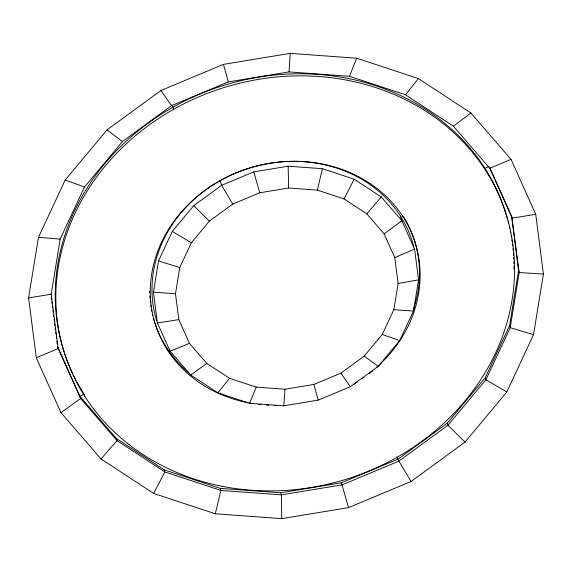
<?xml version="1.0" encoding="UTF-8"?>
<svg xmlns="http://www.w3.org/2000/svg" width="572" height="572" viewBox="0 0 572 572"><rect width="100%" height="100%" fill="white"/><g stroke="black" fill="none" stroke-linecap="round" stroke-linejoin="round"><path stroke-width="0.86" d="M511.797 216.781L519.197 272.544L510.231 327.649L485.928 379.736L447.947 425.261L398.877 461.111L342.056 484.856L281.36 494.866L220.928 490.469L164.872 471.95L117.024 440.59L80.631 398.512L58.18 348.591L51.201 294.222L60.167 239.117L84.47 187.03L122.451 141.506L171.529 105.656L228.35 81.91L289.039 71.9L290.226 53.368L356.699 58.208L418.361 78.571L470.999 113.077L511.025 159.359L535.721 214.271L543.4 274.081L533.533 334.692L506.799 391.992L465.022 442.063L411.039 481.502L348.541 507.621L281.774 518.632L215.301 513.792L153.639 493.429L101.001 458.923L60.975 412.641L36.279 357.729L28.6 297.919L38.467 237.308L65.201 180.008L106.978 129.937L160.961 90.498L223.459 64.379L290.226 53.368M283.826 405.798L318.204 400.128L350.393 386.679L378.192 366.366L399.706 340.583L413.47 311.075L418.554 279.858L414.6 249.063L401.88 220.785L381.267 196.947L354.161 179.186L322.408 168.697L288.174 166.202L253.796 171.872L221.607 185.321L193.808 205.634L172.294 231.417L158.53 260.925L153.446 292.142L157.4 322.937L170.12 351.215L190.733 375.053L217.839 392.814L249.592 403.303L283.826 405.798L284.97 389.217L313.842 384.456L340.876 373.158L364.214 356.106L382.282 334.448L393.843 309.674L398.112 283.462L394.787 257.6L384.112 233.855L366.802 213.835L344.037 198.92L317.374 190.111L288.624 188.016L259.752 192.778L232.725 204.075L209.381 221.128L191.313 242.778L179.758 267.56L175.49 293.772L178.807 319.634L189.489 343.379L206.799 363.399L229.565 378.314L256.227 387.122L284.97 389.217M36.279 357.729L58.18 348.591L57.536 346.496L79.987 396.417L116.381 438.495L164.235 469.862L220.284 488.374L280.723 492.771L341.412 482.761L398.234 459.023L447.311 423.166L485.292 377.649L509.595 325.554L518.561 270.449L511.582 216.087L495.288 179.851M317.374 190.111L322.408 168.697M215.301 513.792L220.928 490.469L220.284 488.374M289.039 71.9L349.471 76.305L356.699 58.208M249.592 403.303L256.227 387.122M344.037 198.92L354.161 179.186M153.639 493.429L164.872 471.95L164.235 469.862M349.471 76.305L405.527 94.816L418.361 78.571M217.839 392.814L229.565 378.314M366.802 213.835L381.267 196.947M101.001 458.923L117.024 440.59L116.381 438.495M405.527 94.816L453.382 126.176L470.999 113.077M384.112 233.855L401.88 220.785L400.443 216.073M190.733 375.053L206.799 363.399M60.975 412.641L80.631 398.512L79.987 396.417L84.084 394.115L84.72 396.21M488.445 166.545L485.042 168.468L485.678 170.556M394.787 257.6L414.6 249.063M453.382 126.176L489.768 168.254L511.025 159.359M189.489 343.379L170.12 351.215L169.398 348.863M398.112 283.462L418.554 279.858M535.721 214.271L512.219 218.182L489.768 168.254M28.6 297.919L51.201 294.222M157.4 322.937L178.807 319.634M543.4 274.081L519.197 272.544L518.561 270.449M393.843 309.674L413.47 311.075M153.446 292.142L175.49 293.772M38.467 237.308L60.167 239.117M533.533 334.692L510.231 327.649L509.595 325.554M158.53 260.925L179.758 267.56M382.282 334.448L399.706 340.583M65.201 180.008L84.47 187.03M506.799 391.992L485.928 379.736L485.292 377.649M172.294 231.417L191.313 242.778M364.214 356.106L378.192 366.366M106.978 129.937L122.451 141.506M465.022 442.063L447.947 425.261L447.311 423.166M193.808 205.634L209.381 221.128M340.876 373.158L350.393 386.679M160.961 90.498L171.529 105.656M171.793 104.983L173.802 109.209M396.868 456.885L398.877 461.111L411.039 481.502M232.725 204.075L221.607 185.321L220.17 180.616M489.489 166.967L494.558 178.242M402.717 215.608L403.146 217.01M341.412 482.761L348.541 507.621M280.723 492.771L281.36 494.866L281.774 518.632M166.616 347.669L167.253 349.764M253.796 171.872L259.752 192.778M313.842 384.456L318.204 400.128M223.459 64.379L228.35 81.91M51.237 297.39L51.459 299.142M51.802 301.773L52.023 303.532M52.359 306.156L52.588 307.915M52.924 310.546L53.146 312.298M53.489 314.929L53.711 316.681M54.047 319.312L54.276 321.064M54.612 323.695L54.84 325.454M55.177 328.078L55.513 330.709M55.741 332.468L55.963 334.22M56.299 336.851L56.528 338.603M56.864 341.234L57.2 343.865M288.174 166.202L288.624 188.016M64.107 351.88A231.481 205.141 -17 0 1 226.476 84.542A231.481 205.141 -17 0 1 507.736 219.913M508.172 221.607A231.481 205.141 -17 0 1 508.601 223.302M509.409 226.719A231.481 205.141 -17 0 1 509.788 228.442M510.331 231.031A231.481 205.141 -17 0 1 510.667 232.768M511.146 235.378A231.481 205.141 -17 0 1 511.439 237.123M511.861 239.754A231.481 205.141 -17 0 1 512.112 241.506M512.469 244.151A231.481 205.141 -17 0 1 512.676 245.91M512.97 248.563A231.481 205.141 -17 0 1 513.141 250.329M513.363 252.988A231.481 205.141 -17 0 1 513.549 255.641M513.649 257.414A231.481 205.141 -17 0 1 513.735 259.188M513.835 261.84A231.481 205.141 -17 0 1 513.878 263.613M513.906 266.266A231.481 205.141 -17 0 1 513.906 268.911M83.612 393.379A231.481 205.141 -17 0 1 76.934 381.946M76.105 380.387A231.481 205.141 -17 0 1 73.702 375.64M72.93 374.038A231.481 205.141 -17 0 1 64.657 353.553M248.141 402.774A136.186 120.685 -17 0 1 164.379 236.543A136.186 120.685 -17 0 1 366.273 181.059A136.186 120.685 -17 0 1 376.483 367.51M372.515 370.913A136.186 120.685 -17 0 1 369.097 373.659M364.142 377.348A136.186 120.685 -17 0 1 361.962 378.864M357.536 381.789A136.186 120.685 -17 0 1 353.782 384.098M276.848 405.469A136.186 120.685 -17 0 1 274.202 405.462M268.919 405.298A136.186 120.685 -17 0 1 266.273 405.148M261.018 404.697A136.186 120.685 -17 0 1 258.401 404.404M253.232 403.682A136.186 120.685 -17 0 1 250.672 403.253M403.439 216.395A136.186 120.685 -17 0 1 413.513 309.252M189.589 373.63A136.186 120.685 -17 0 1 153.675 318.883M152.781 315.515A136.186 120.685 -17 0 1 152.374 313.813M151.816 311.24A136.186 120.685 -17 0 1 151.48 309.509M151.022 306.907A136.186 120.685 -17 0 1 150.751 305.155M150.407 302.524A136.186 120.685 -17 0 1 150.207 300.765M149.964 298.119A136.186 120.685 -17 0 1 149.843 296.353M149.678 292.821A136.186 120.685 -17 0 1 149.642 291.055M156.707 320.756A133.805 118.576 -17 0 1 252.352 167.167A133.805 118.576 -17 0 1 413.842 246.904M222.215 486.322A231.481 205.141 -17 0 0 507.679 219.484A231.481 205.141 -17 0 0 125.704 144.344A231.481 205.141 -17 0 0 222.215 486.322"/></g></svg>
